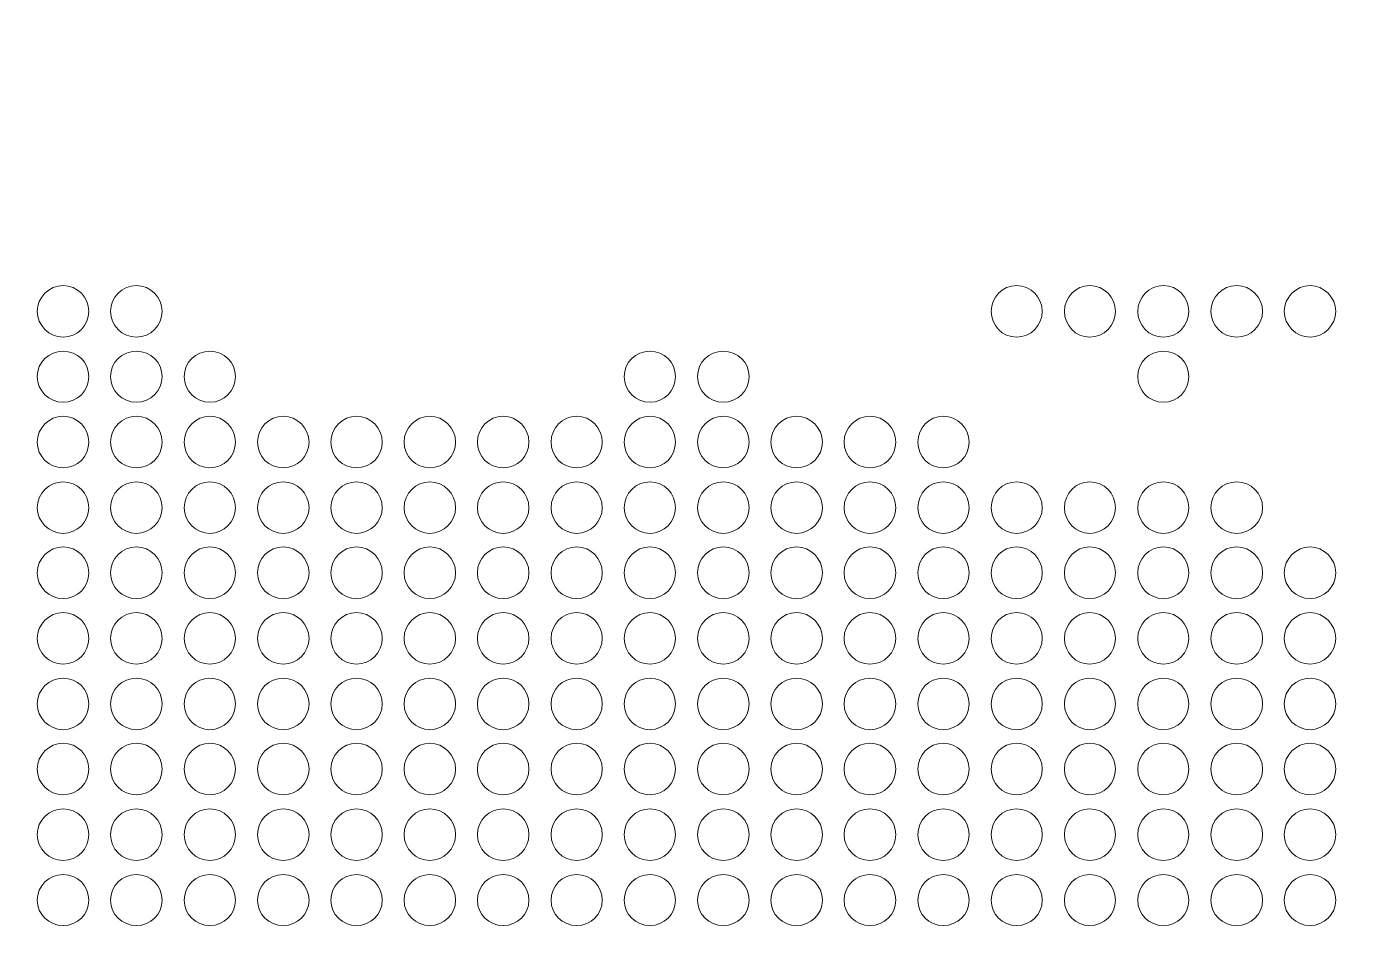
# Model space of a CAD drawing. Header units: inches. Extents: x 243 to 900, y -519 to -86.
# Drawn here: x 701.53 to 746.07, y -175.6 to -145.03 of the extents above; entities that cross this region are included whole.
import ezdxf

# ---------------------------------------------------------------- set-up
doc = ezdxf.new("R2010")
doc.units = ezdxf.units.IN
doc.header["$MEASUREMENT"] = 0
doc.layers.add('Layer 1', color=7, linetype='Continuous')

# ---------------------------------------------------------------- blocks, each defined once
blk = doc.blocks.new('block 3')
at = {"layer": 'Layer 1', "lineweight": 0}
blk.add_open_spline([(898.138, -484.267), (898.138, -494.991), (889.368, -503.763), (878.645, -503.763), (878.645, -503.763), (266.12, -503.763), (266.12, -503.763), (255.397, -503.763), (246.624, -494.991), (246.624, -484.267), (246.624, -484.267), (246.624, -108.507), (246.624, -108.507), (246.624, -97.783), (255.397, -89.011), (266.12, -89.011), (266.12, -89.011), (878.645, -89.011), (878.645, -89.011), (889.368, -89.011), (898.138, -97.783), (898.138, -108.507), (898.138, -108.507), (898.138, -484.267), (898.138, -484.267)], degree=3, knots=[0, 0, 0, 0, 1, 1, 1, 2, 2, 2, 3, 3, 3, 4, 4, 4, 5, 5, 5, 6, 6, 6, 7, 7, 7, 8, 8, 8, 8], dxfattribs=at)
blk = doc.blocks.new('block 2')
at = {"layer": 'Layer 1'}
blk.add_blockref('block 3', (0, 0), dxfattribs=at)
blk = doc.blocks.new('block 155')
at = {"layer": 'Layer 1', "lineweight": 0}
for points in [[(703.64, -154.642), (703.64, -155.114), (703.26, -155.512), (702.771, -155.512), (702.297, -155.512), (701.901, -155.114), (701.901, -154.642), (701.901, -154.167), (702.297, -153.772), (702.771, -153.772), (703.26, -153.772), (703.64, -154.167), (703.64, -154.642)], [(706.112, -154.642), (706.112, -155.114), (705.732, -155.512), (705.243, -155.512), (704.769, -155.512), (704.373, -155.114), (704.373, -154.642), (704.373, -154.167), (704.769, -153.772), (705.243, -153.772), (705.732, -153.772), (706.112, -154.167), (706.112, -154.642)], [(735.806, -154.642), (735.806, -155.114), (735.427, -155.512), (734.936, -155.512), (734.463, -155.512), (734.084, -155.114), (734.084, -154.642), (734.084, -154.167), (734.463, -153.772), (734.936, -153.772), (735.427, -153.772), (735.806, -154.167), (735.806, -154.642)], [(738.277, -154.642), (738.277, -155.114), (737.897, -155.512), (737.408, -155.512), (736.937, -155.512), (736.554, -155.114), (736.554, -154.642), (736.554, -154.167), (736.937, -153.772), (737.408, -153.772), (737.897, -153.772), (738.277, -154.167), (738.277, -154.642)], [(740.752, -154.642), (740.752, -155.114), (740.371, -155.512), (739.898, -155.512), (739.406, -155.512), (739.028, -155.114), (739.028, -154.642), (739.028, -154.167), (739.406, -153.772), (739.898, -153.772), (740.371, -153.772), (740.752, -154.167), (740.752, -154.642)], [(743.24, -154.642), (743.24, -155.114), (742.841, -155.512), (742.37, -155.512), (741.881, -155.512), (741.498, -155.114), (741.498, -154.642), (741.498, -154.167), (741.881, -153.772), (742.37, -153.772), (742.841, -153.772), (743.24, -154.167), (743.24, -154.642)], [(745.709, -154.642), (745.709, -155.114), (745.313, -155.512), (744.84, -155.512), (744.366, -155.512), (743.972, -155.114), (743.972, -154.642), (743.972, -154.167), (744.366, -153.772), (744.84, -153.772), (745.313, -153.772), (745.709, -154.167), (745.709, -154.642)]]:
    blk.add_open_spline(points, degree=3, knots=[0, 0, 0, 0, 1, 1, 1, 2, 2, 2, 3, 3, 3, 4, 4, 4, 4], dxfattribs=at)
blk = doc.blocks.new('block 156')
at = {"layer": 'Layer 1', "lineweight": 0}
for points in [[(703.64, -156.839), (703.64, -157.327), (703.26, -157.709), (702.771, -157.709), (702.297, -157.709), (701.901, -157.327), (701.901, -156.839), (701.901, -156.364), (702.297, -155.985), (702.771, -155.985), (703.26, -155.985), (703.64, -156.364), (703.64, -156.839)], [(706.112, -156.839), (706.112, -157.327), (705.732, -157.709), (705.243, -157.709), (704.769, -157.709), (704.373, -157.327), (704.373, -156.839), (704.373, -156.364), (704.769, -155.985), (705.243, -155.985), (705.732, -155.985), (706.112, -156.364), (706.112, -156.839)], [(708.585, -156.839), (708.585, -157.327), (708.204, -157.709), (707.728, -157.709), (707.241, -157.709), (706.861, -157.327), (706.861, -156.839), (706.861, -156.364), (707.241, -155.985), (707.728, -155.985), (708.204, -155.985), (708.585, -156.364), (708.585, -156.839)], [(723.432, -156.839), (723.432, -157.327), (723.049, -157.709), (722.576, -157.709), (722.089, -157.709), (721.706, -157.327), (721.706, -156.839), (721.706, -156.364), (722.089, -155.985), (722.576, -155.985), (723.049, -155.985), (723.432, -156.364), (723.432, -156.839)], [(725.917, -156.839), (725.917, -157.327), (725.521, -157.709), (725.05, -157.709), (724.559, -157.709), (724.18, -157.327), (724.18, -156.839), (724.18, -156.364), (724.559, -155.985), (725.05, -155.985), (725.521, -155.985), (725.917, -156.364), (725.917, -156.839)], [(740.752, -156.839), (740.752, -157.327), (740.371, -157.709), (739.898, -157.709), (739.406, -157.709), (739.028, -157.327), (739.028, -156.839), (739.028, -156.364), (739.406, -155.985), (739.898, -155.985), (740.371, -155.985), (740.752, -156.364), (740.752, -156.839)]]:
    blk.add_open_spline(points, degree=3, knots=[0, 0, 0, 0, 1, 1, 1, 2, 2, 2, 3, 3, 3, 4, 4, 4, 4], dxfattribs=at)
blk = doc.blocks.new('block 157')
at = {"layer": 'Layer 1', "lineweight": 0}
for points in [[(703.64, -159.051), (703.64, -159.54), (703.26, -159.92), (702.771, -159.92), (702.297, -159.92), (701.901, -159.54), (701.901, -159.051), (701.901, -158.579), (702.297, -158.181), (702.771, -158.181), (703.26, -158.181), (703.64, -158.579), (703.64, -159.051)], [(706.112, -159.051), (706.112, -159.54), (705.732, -159.92), (705.243, -159.92), (704.769, -159.92), (704.373, -159.54), (704.373, -159.051), (704.373, -158.579), (704.769, -158.181), (705.243, -158.181), (705.732, -158.181), (706.112, -158.579), (706.112, -159.051)], [(708.585, -159.051), (708.585, -159.54), (708.204, -159.92), (707.728, -159.92), (707.241, -159.92), (706.861, -159.54), (706.861, -159.051), (706.861, -158.579), (707.241, -158.181), (707.728, -158.181), (708.204, -158.181), (708.585, -158.579), (708.585, -159.051)], [(711.069, -159.051), (711.069, -159.54), (710.676, -159.92), (710.202, -159.92), (709.713, -159.92), (709.332, -159.54), (709.332, -159.051), (709.332, -158.579), (709.713, -158.181), (710.202, -158.181), (710.676, -158.181), (711.069, -158.579), (711.069, -159.051)], [(713.542, -159.051), (713.542, -159.54), (713.145, -159.92), (712.672, -159.92), (712.201, -159.92), (711.805, -159.54), (711.805, -159.051), (711.805, -158.579), (712.201, -158.181), (712.672, -158.181), (713.145, -158.181), (713.542, -158.579), (713.542, -159.051)], [(716.016, -159.051), (716.016, -159.54), (715.617, -159.92), (715.144, -159.92), (714.673, -159.92), (714.274, -159.54), (714.274, -159.051), (714.274, -158.579), (714.673, -158.181), (715.144, -158.181), (715.617, -158.181), (716.016, -158.579), (716.016, -159.051)], [(718.486, -159.051), (718.486, -159.54), (718.105, -159.92), (717.616, -159.92), (717.145, -159.92), (716.749, -159.54), (716.749, -159.051), (716.749, -158.579), (717.145, -158.181), (717.616, -158.181), (718.105, -158.181), (718.486, -158.579), (718.486, -159.051)], [(720.96, -159.051), (720.96, -159.54), (720.579, -159.92), (720.104, -159.92), (719.615, -159.92), (719.234, -159.54), (719.234, -159.051), (719.234, -158.579), (719.615, -158.181), (720.104, -158.181), (720.579, -158.181), (720.96, -158.579), (720.96, -159.051)], [(723.432, -159.051), (723.432, -159.54), (723.049, -159.92), (722.576, -159.92), (722.089, -159.92), (721.706, -159.54), (721.706, -159.051), (721.706, -158.579), (722.089, -158.181), (722.576, -158.181), (723.049, -158.181), (723.432, -158.579), (723.432, -159.051)], [(725.917, -159.051), (725.917, -159.54), (725.521, -159.92), (725.05, -159.92), (724.559, -159.92), (724.18, -159.54), (724.18, -159.051), (724.18, -158.579), (724.559, -158.181), (725.05, -158.181), (725.521, -158.181), (725.917, -158.579), (725.917, -159.051)], [(728.392, -159.051), (728.392, -159.54), (727.99, -159.92), (727.522, -159.92), (727.033, -159.92), (726.65, -159.54), (726.65, -159.051), (726.65, -158.579), (727.033, -158.181), (727.522, -158.181), (727.99, -158.181), (728.392, -158.579), (728.392, -159.051)], [(730.862, -159.051), (730.862, -159.54), (730.481, -159.92), (729.994, -159.92), (729.518, -159.92), (729.122, -159.54), (729.122, -159.051), (729.122, -158.579), (729.518, -158.181), (729.994, -158.181), (730.481, -158.181), (730.862, -158.579), (730.862, -159.051)], [(733.336, -159.051), (733.336, -159.54), (732.953, -159.92), (732.464, -159.92), (731.99, -159.92), (731.61, -159.54), (731.61, -159.051), (731.61, -158.579), (731.99, -158.181), (732.464, -158.181), (732.953, -158.181), (733.336, -158.579), (733.336, -159.051)]]:
    blk.add_open_spline(points, degree=3, knots=[0, 0, 0, 0, 1, 1, 1, 2, 2, 2, 3, 3, 3, 4, 4, 4, 4], dxfattribs=at)
blk = doc.blocks.new('block 158')
at = {"layer": 'Layer 1', "lineweight": 0}
for points in [[(703.64, -161.265), (703.64, -161.735), (703.26, -162.132), (702.771, -162.132), (702.297, -162.132), (701.901, -161.735), (701.901, -161.265), (701.901, -160.79), (702.297, -160.394), (702.771, -160.394), (703.26, -160.394), (703.64, -160.79), (703.64, -161.265)], [(706.112, -161.265), (706.112, -161.735), (705.732, -162.132), (705.243, -162.132), (704.769, -162.132), (704.373, -161.735), (704.373, -161.265), (704.373, -160.79), (704.769, -160.394), (705.243, -160.394), (705.732, -160.394), (706.112, -160.79), (706.112, -161.265)], [(708.585, -161.265), (708.585, -161.735), (708.204, -162.132), (707.728, -162.132), (707.241, -162.132), (706.861, -161.735), (706.861, -161.265), (706.861, -160.79), (707.241, -160.394), (707.728, -160.394), (708.204, -160.394), (708.585, -160.79), (708.585, -161.265)], [(711.069, -161.265), (711.069, -161.735), (710.676, -162.132), (710.202, -162.132), (709.713, -162.132), (709.332, -161.735), (709.332, -161.265), (709.332, -160.79), (709.713, -160.394), (710.202, -160.394), (710.676, -160.394), (711.069, -160.79), (711.069, -161.265)], [(713.542, -161.265), (713.542, -161.735), (713.145, -162.132), (712.672, -162.132), (712.201, -162.132), (711.805, -161.735), (711.805, -161.265), (711.805, -160.79), (712.201, -160.394), (712.672, -160.394), (713.145, -160.394), (713.542, -160.79), (713.542, -161.265)], [(716.016, -161.265), (716.016, -161.735), (715.617, -162.132), (715.144, -162.132), (714.673, -162.132), (714.274, -161.735), (714.274, -161.265), (714.274, -160.79), (714.673, -160.394), (715.144, -160.394), (715.617, -160.394), (716.016, -160.79), (716.016, -161.265)], [(718.486, -161.265), (718.486, -161.735), (718.105, -162.132), (717.616, -162.132), (717.145, -162.132), (716.749, -161.735), (716.749, -161.265), (716.749, -160.79), (717.145, -160.394), (717.616, -160.394), (718.105, -160.394), (718.486, -160.79), (718.486, -161.265)], [(720.96, -161.265), (720.96, -161.735), (720.579, -162.132), (720.104, -162.132), (719.615, -162.132), (719.234, -161.735), (719.234, -161.265), (719.234, -160.79), (719.615, -160.394), (720.104, -160.394), (720.579, -160.394), (720.96, -160.79), (720.96, -161.265)], [(723.432, -161.265), (723.432, -161.735), (723.049, -162.132), (722.576, -162.132), (722.089, -162.132), (721.706, -161.735), (721.706, -161.265), (721.706, -160.79), (722.089, -160.394), (722.576, -160.394), (723.049, -160.394), (723.432, -160.79), (723.432, -161.265)], [(725.917, -161.265), (725.917, -161.735), (725.521, -162.132), (725.05, -162.132), (724.559, -162.132), (724.18, -161.735), (724.18, -161.265), (724.18, -160.79), (724.559, -160.394), (725.05, -160.394), (725.521, -160.394), (725.917, -160.79), (725.917, -161.265)], [(728.392, -161.265), (728.392, -161.735), (727.99, -162.132), (727.522, -162.132), (727.033, -162.132), (726.65, -161.735), (726.65, -161.265), (726.65, -160.79), (727.033, -160.394), (727.522, -160.394), (727.99, -160.394), (728.392, -160.79), (728.392, -161.265)], [(730.862, -161.265), (730.862, -161.735), (730.481, -162.132), (729.994, -162.132), (729.518, -162.132), (729.122, -161.735), (729.122, -161.265), (729.122, -160.79), (729.518, -160.394), (729.994, -160.394), (730.481, -160.394), (730.862, -160.79), (730.862, -161.265)], [(733.336, -161.265), (733.336, -161.735), (732.953, -162.132), (732.464, -162.132), (731.99, -162.132), (731.61, -161.735), (731.61, -161.265), (731.61, -160.79), (731.99, -160.394), (732.464, -160.394), (732.953, -160.394), (733.336, -160.79), (733.336, -161.265)], [(735.806, -161.265), (735.806, -161.735), (735.427, -162.132), (734.936, -162.132), (734.463, -162.132), (734.084, -161.735), (734.084, -161.265), (734.084, -160.79), (734.463, -160.394), (734.936, -160.394), (735.427, -160.394), (735.806, -160.79), (735.806, -161.265)], [(738.277, -161.265), (738.277, -161.735), (737.897, -162.132), (737.408, -162.132), (736.937, -162.132), (736.554, -161.735), (736.554, -161.265), (736.554, -160.79), (736.937, -160.394), (737.408, -160.394), (737.897, -160.394), (738.277, -160.79), (738.277, -161.265)], [(740.752, -161.265), (740.752, -161.735), (740.371, -162.132), (739.898, -162.132), (739.406, -162.132), (739.028, -161.735), (739.028, -161.265), (739.028, -160.79), (739.406, -160.394), (739.898, -160.394), (740.371, -160.394), (740.752, -160.79), (740.752, -161.265)], [(743.24, -161.265), (743.24, -161.735), (742.841, -162.132), (742.37, -162.132), (741.881, -162.132), (741.498, -161.735), (741.498, -161.265), (741.498, -160.79), (741.881, -160.394), (742.37, -160.394), (742.841, -160.394), (743.24, -160.79), (743.24, -161.265)]]:
    blk.add_open_spline(points, degree=3, knots=[0, 0, 0, 0, 1, 1, 1, 2, 2, 2, 3, 3, 3, 4, 4, 4, 4], dxfattribs=at)
blk = doc.blocks.new('block 159')
at = {"layer": 'Layer 1', "lineweight": 0}
for points in [[(703.64, -163.462), (703.64, -163.948), (703.26, -164.332), (702.771, -164.332), (702.297, -164.332), (701.901, -163.948), (701.901, -163.462), (701.901, -162.986), (702.297, -162.589), (702.771, -162.589), (703.26, -162.589), (703.64, -162.986), (703.64, -163.462)], [(706.112, -163.462), (706.112, -163.948), (705.732, -164.332), (705.243, -164.332), (704.769, -164.332), (704.373, -163.948), (704.373, -163.462), (704.373, -162.986), (704.769, -162.589), (705.243, -162.589), (705.732, -162.589), (706.112, -162.986), (706.112, -163.462)], [(708.585, -163.462), (708.585, -163.948), (708.204, -164.332), (707.728, -164.332), (707.241, -164.332), (706.861, -163.948), (706.861, -163.462), (706.861, -162.986), (707.241, -162.589), (707.728, -162.589), (708.204, -162.589), (708.585, -162.986), (708.585, -163.462)], [(711.069, -163.462), (711.069, -163.948), (710.676, -164.332), (710.202, -164.332), (709.713, -164.332), (709.332, -163.948), (709.332, -163.462), (709.332, -162.986), (709.713, -162.589), (710.202, -162.589), (710.676, -162.589), (711.069, -162.986), (711.069, -163.462)], [(713.542, -163.462), (713.542, -163.948), (713.145, -164.332), (712.672, -164.332), (712.201, -164.332), (711.805, -163.948), (711.805, -163.462), (711.805, -162.986), (712.201, -162.589), (712.672, -162.589), (713.145, -162.589), (713.542, -162.986), (713.542, -163.462)], [(716.016, -163.462), (716.016, -163.948), (715.617, -164.332), (715.144, -164.332), (714.673, -164.332), (714.274, -163.948), (714.274, -163.462), (714.274, -162.986), (714.673, -162.589), (715.144, -162.589), (715.617, -162.589), (716.016, -162.986), (716.016, -163.462)], [(718.486, -163.462), (718.486, -163.948), (718.105, -164.332), (717.616, -164.332), (717.145, -164.332), (716.749, -163.948), (716.749, -163.462), (716.749, -162.986), (717.145, -162.589), (717.616, -162.589), (718.105, -162.589), (718.486, -162.986), (718.486, -163.462)], [(720.96, -163.462), (720.96, -163.948), (720.579, -164.332), (720.104, -164.332), (719.615, -164.332), (719.234, -163.948), (719.234, -163.462), (719.234, -162.986), (719.615, -162.589), (720.104, -162.589), (720.579, -162.589), (720.96, -162.986), (720.96, -163.462)], [(723.432, -163.462), (723.432, -163.948), (723.049, -164.332), (722.576, -164.332), (722.089, -164.332), (721.706, -163.948), (721.706, -163.462), (721.706, -162.986), (722.089, -162.589), (722.576, -162.589), (723.049, -162.589), (723.432, -162.986), (723.432, -163.462)], [(725.917, -163.462), (725.917, -163.948), (725.521, -164.332), (725.05, -164.332), (724.559, -164.332), (724.18, -163.948), (724.18, -163.462), (724.18, -162.986), (724.559, -162.589), (725.05, -162.589), (725.521, -162.589), (725.917, -162.986), (725.917, -163.462)], [(728.392, -163.462), (728.392, -163.948), (727.99, -164.332), (727.522, -164.332), (727.033, -164.332), (726.65, -163.948), (726.65, -163.462), (726.65, -162.986), (727.033, -162.589), (727.522, -162.589), (727.99, -162.589), (728.392, -162.986), (728.392, -163.462)], [(730.862, -163.462), (730.862, -163.948), (730.481, -164.332), (729.994, -164.332), (729.518, -164.332), (729.122, -163.948), (729.122, -163.462), (729.122, -162.986), (729.518, -162.589), (729.994, -162.589), (730.481, -162.589), (730.862, -162.986), (730.862, -163.462)], [(733.336, -163.462), (733.336, -163.948), (732.953, -164.332), (732.464, -164.332), (731.99, -164.332), (731.61, -163.948), (731.61, -163.462), (731.61, -162.986), (731.99, -162.589), (732.464, -162.589), (732.953, -162.589), (733.336, -162.986), (733.336, -163.462)], [(735.806, -163.462), (735.806, -163.948), (735.427, -164.332), (734.936, -164.332), (734.463, -164.332), (734.084, -163.948), (734.084, -163.462), (734.084, -162.986), (734.463, -162.589), (734.936, -162.589), (735.427, -162.589), (735.806, -162.986), (735.806, -163.462)], [(738.277, -163.462), (738.277, -163.948), (737.897, -164.332), (737.408, -164.332), (736.937, -164.332), (736.554, -163.948), (736.554, -163.462), (736.554, -162.986), (736.937, -162.589), (737.408, -162.589), (737.897, -162.589), (738.277, -162.986), (738.277, -163.462)], [(740.752, -163.462), (740.752, -163.948), (740.371, -164.332), (739.898, -164.332), (739.406, -164.332), (739.028, -163.948), (739.028, -163.462), (739.028, -162.986), (739.406, -162.589), (739.898, -162.589), (740.371, -162.589), (740.752, -162.986), (740.752, -163.462)], [(743.24, -163.462), (743.24, -163.948), (742.841, -164.332), (742.37, -164.332), (741.881, -164.332), (741.498, -163.948), (741.498, -163.462), (741.498, -162.986), (741.881, -162.589), (742.37, -162.589), (742.841, -162.589), (743.24, -162.986), (743.24, -163.462)], [(745.709, -163.462), (745.709, -163.948), (745.313, -164.332), (744.84, -164.332), (744.366, -164.332), (743.972, -163.948), (743.972, -163.462), (743.972, -162.986), (744.366, -162.589), (744.84, -162.589), (745.313, -162.589), (745.709, -162.986), (745.709, -163.462)]]:
    blk.add_open_spline(points, degree=3, knots=[0, 0, 0, 0, 1, 1, 1, 2, 2, 2, 3, 3, 3, 4, 4, 4, 4], dxfattribs=at)
blk = doc.blocks.new('block 160')
at = {"layer": 'Layer 1', "lineweight": 0}
for points in [[(703.64, -165.674), (703.64, -166.148), (703.26, -166.543), (702.771, -166.543), (702.297, -166.543), (701.901, -166.148), (701.901, -165.674), (701.901, -165.202), (702.297, -164.804), (702.771, -164.804), (703.26, -164.804), (703.64, -165.202), (703.64, -165.674)], [(706.112, -165.674), (706.112, -166.148), (705.732, -166.543), (705.243, -166.543), (704.769, -166.543), (704.373, -166.148), (704.373, -165.674), (704.373, -165.202), (704.769, -164.804), (705.243, -164.804), (705.732, -164.804), (706.112, -165.202), (706.112, -165.674)], [(708.585, -165.674), (708.585, -166.148), (708.204, -166.543), (707.728, -166.543), (707.241, -166.543), (706.861, -166.148), (706.861, -165.674), (706.861, -165.202), (707.241, -164.804), (707.728, -164.804), (708.204, -164.804), (708.585, -165.202), (708.585, -165.674)], [(711.069, -165.674), (711.069, -166.148), (710.676, -166.543), (710.202, -166.543), (709.713, -166.543), (709.332, -166.148), (709.332, -165.674), (709.332, -165.202), (709.713, -164.804), (710.202, -164.804), (710.676, -164.804), (711.069, -165.202), (711.069, -165.674)], [(713.542, -165.674), (713.542, -166.148), (713.145, -166.543), (712.672, -166.543), (712.201, -166.543), (711.805, -166.148), (711.805, -165.674), (711.805, -165.202), (712.201, -164.804), (712.672, -164.804), (713.145, -164.804), (713.542, -165.202), (713.542, -165.674)], [(716.016, -165.674), (716.016, -166.148), (715.617, -166.543), (715.144, -166.543), (714.673, -166.543), (714.274, -166.148), (714.274, -165.674), (714.274, -165.202), (714.673, -164.804), (715.144, -164.804), (715.617, -164.804), (716.016, -165.202), (716.016, -165.674)], [(718.486, -165.674), (718.486, -166.148), (718.105, -166.543), (717.616, -166.543), (717.145, -166.543), (716.749, -166.148), (716.749, -165.674), (716.749, -165.202), (717.145, -164.804), (717.616, -164.804), (718.105, -164.804), (718.486, -165.202), (718.486, -165.674)], [(720.96, -165.674), (720.96, -166.148), (720.579, -166.543), (720.104, -166.543), (719.615, -166.543), (719.234, -166.148), (719.234, -165.674), (719.234, -165.202), (719.615, -164.804), (720.104, -164.804), (720.579, -164.804), (720.96, -165.202), (720.96, -165.674)], [(723.432, -165.674), (723.432, -166.148), (723.049, -166.543), (722.576, -166.543), (722.089, -166.543), (721.706, -166.148), (721.706, -165.674), (721.706, -165.202), (722.089, -164.804), (722.576, -164.804), (723.049, -164.804), (723.432, -165.202), (723.432, -165.674)], [(725.917, -165.674), (725.917, -166.148), (725.521, -166.543), (725.05, -166.543), (724.559, -166.543), (724.18, -166.148), (724.18, -165.674), (724.18, -165.202), (724.559, -164.804), (725.05, -164.804), (725.521, -164.804), (725.917, -165.202), (725.917, -165.674)], [(728.392, -165.674), (728.392, -166.148), (727.99, -166.543), (727.522, -166.543), (727.033, -166.543), (726.65, -166.148), (726.65, -165.674), (726.65, -165.202), (727.033, -164.804), (727.522, -164.804), (727.99, -164.804), (728.392, -165.202), (728.392, -165.674)], [(730.862, -165.674), (730.862, -166.148), (730.481, -166.543), (729.994, -166.543), (729.518, -166.543), (729.122, -166.148), (729.122, -165.674), (729.122, -165.202), (729.518, -164.804), (729.994, -164.804), (730.481, -164.804), (730.862, -165.202), (730.862, -165.674)], [(733.336, -165.674), (733.336, -166.148), (732.953, -166.543), (732.464, -166.543), (731.99, -166.543), (731.61, -166.148), (731.61, -165.674), (731.61, -165.202), (731.99, -164.804), (732.464, -164.804), (732.953, -164.804), (733.336, -165.202), (733.336, -165.674)], [(735.806, -165.674), (735.806, -166.148), (735.427, -166.543), (734.936, -166.543), (734.463, -166.543), (734.084, -166.148), (734.084, -165.674), (734.084, -165.202), (734.463, -164.804), (734.936, -164.804), (735.427, -164.804), (735.806, -165.202), (735.806, -165.674)], [(738.277, -165.674), (738.277, -166.148), (737.897, -166.543), (737.408, -166.543), (736.937, -166.543), (736.554, -166.148), (736.554, -165.674), (736.554, -165.202), (736.937, -164.804), (737.408, -164.804), (737.897, -164.804), (738.277, -165.202), (738.277, -165.674)], [(740.752, -165.674), (740.752, -166.148), (740.371, -166.543), (739.898, -166.543), (739.406, -166.543), (739.028, -166.148), (739.028, -165.674), (739.028, -165.202), (739.406, -164.804), (739.898, -164.804), (740.371, -164.804), (740.752, -165.202), (740.752, -165.674)], [(743.24, -165.674), (743.24, -166.148), (742.841, -166.543), (742.37, -166.543), (741.881, -166.543), (741.498, -166.148), (741.498, -165.674), (741.498, -165.202), (741.881, -164.804), (742.37, -164.804), (742.841, -164.804), (743.24, -165.202), (743.24, -165.674)], [(745.709, -165.674), (745.709, -166.148), (745.313, -166.543), (744.84, -166.543), (744.366, -166.543), (743.972, -166.148), (743.972, -165.674), (743.972, -165.202), (744.366, -164.804), (744.84, -164.804), (745.313, -164.804), (745.709, -165.202), (745.709, -165.674)]]:
    blk.add_open_spline(points, degree=3, knots=[0, 0, 0, 0, 1, 1, 1, 2, 2, 2, 3, 3, 3, 4, 4, 4, 4], dxfattribs=at)
blk = doc.blocks.new('block 161')
at = {"layer": 'Layer 1', "lineweight": 0}
for points in [[(703.64, -167.885), (703.64, -168.358), (703.26, -168.754), (702.771, -168.754), (702.297, -168.754), (701.901, -168.358), (701.901, -167.885), (701.901, -167.399), (702.297, -167.017), (702.771, -167.017), (703.26, -167.017), (703.64, -167.399), (703.64, -167.885)], [(706.112, -167.885), (706.112, -168.358), (705.732, -168.754), (705.243, -168.754), (704.769, -168.754), (704.373, -168.358), (704.373, -167.885), (704.373, -167.399), (704.769, -167.017), (705.243, -167.017), (705.732, -167.017), (706.112, -167.399), (706.112, -167.885)], [(708.585, -167.885), (708.585, -168.358), (708.204, -168.754), (707.728, -168.754), (707.241, -168.754), (706.861, -168.358), (706.861, -167.885), (706.861, -167.399), (707.241, -167.017), (707.728, -167.017), (708.204, -167.017), (708.585, -167.399), (708.585, -167.885)], [(711.069, -167.885), (711.069, -168.358), (710.676, -168.754), (710.202, -168.754), (709.713, -168.754), (709.332, -168.358), (709.332, -167.885), (709.332, -167.399), (709.713, -167.017), (710.202, -167.017), (710.676, -167.017), (711.069, -167.399), (711.069, -167.885)], [(713.542, -167.885), (713.542, -168.358), (713.145, -168.754), (712.672, -168.754), (712.201, -168.754), (711.805, -168.358), (711.805, -167.885), (711.805, -167.399), (712.201, -167.017), (712.672, -167.017), (713.145, -167.017), (713.542, -167.399), (713.542, -167.885)], [(716.016, -167.885), (716.016, -168.358), (715.617, -168.754), (715.144, -168.754), (714.673, -168.754), (714.274, -168.358), (714.274, -167.885), (714.274, -167.399), (714.673, -167.017), (715.144, -167.017), (715.617, -167.017), (716.016, -167.399), (716.016, -167.885)], [(718.486, -167.885), (718.486, -168.358), (718.105, -168.754), (717.616, -168.754), (717.145, -168.754), (716.749, -168.358), (716.749, -167.885), (716.749, -167.399), (717.145, -167.017), (717.616, -167.017), (718.105, -167.017), (718.486, -167.399), (718.486, -167.885)], [(720.96, -167.885), (720.96, -168.358), (720.579, -168.754), (720.104, -168.754), (719.615, -168.754), (719.234, -168.358), (719.234, -167.885), (719.234, -167.399), (719.615, -167.017), (720.104, -167.017), (720.579, -167.017), (720.96, -167.399), (720.96, -167.885)], [(723.432, -167.885), (723.432, -168.358), (723.049, -168.754), (722.576, -168.754), (722.089, -168.754), (721.706, -168.358), (721.706, -167.885), (721.706, -167.399), (722.089, -167.017), (722.576, -167.017), (723.049, -167.017), (723.432, -167.399), (723.432, -167.885)], [(725.917, -167.885), (725.917, -168.358), (725.521, -168.754), (725.05, -168.754), (724.559, -168.754), (724.18, -168.358), (724.18, -167.885), (724.18, -167.399), (724.559, -167.017), (725.05, -167.017), (725.521, -167.017), (725.917, -167.399), (725.917, -167.885)], [(728.392, -167.885), (728.392, -168.358), (727.99, -168.754), (727.522, -168.754), (727.033, -168.754), (726.65, -168.358), (726.65, -167.885), (726.65, -167.399), (727.033, -167.017), (727.522, -167.017), (727.99, -167.017), (728.392, -167.399), (728.392, -167.885)], [(730.862, -167.885), (730.862, -168.358), (730.481, -168.754), (729.994, -168.754), (729.518, -168.754), (729.122, -168.358), (729.122, -167.885), (729.122, -167.399), (729.518, -167.017), (729.994, -167.017), (730.481, -167.017), (730.862, -167.399), (730.862, -167.885)], [(733.336, -167.885), (733.336, -168.358), (732.953, -168.754), (732.464, -168.754), (731.99, -168.754), (731.61, -168.358), (731.61, -167.885), (731.61, -167.399), (731.99, -167.017), (732.464, -167.017), (732.953, -167.017), (733.336, -167.399), (733.336, -167.885)], [(735.806, -167.885), (735.806, -168.358), (735.427, -168.754), (734.936, -168.754), (734.463, -168.754), (734.084, -168.358), (734.084, -167.885), (734.084, -167.399), (734.463, -167.017), (734.936, -167.017), (735.427, -167.017), (735.806, -167.399), (735.806, -167.885)], [(738.277, -167.885), (738.277, -168.358), (737.897, -168.754), (737.408, -168.754), (736.937, -168.754), (736.554, -168.358), (736.554, -167.885), (736.554, -167.399), (736.937, -167.017), (737.408, -167.017), (737.897, -167.017), (738.277, -167.399), (738.277, -167.885)], [(740.752, -167.885), (740.752, -168.358), (740.371, -168.754), (739.898, -168.754), (739.406, -168.754), (739.028, -168.358), (739.028, -167.885), (739.028, -167.399), (739.406, -167.017), (739.898, -167.017), (740.371, -167.017), (740.752, -167.399), (740.752, -167.885)], [(743.24, -167.885), (743.24, -168.358), (742.841, -168.754), (742.37, -168.754), (741.881, -168.754), (741.498, -168.358), (741.498, -167.885), (741.498, -167.399), (741.881, -167.017), (742.37, -167.017), (742.841, -167.017), (743.24, -167.399), (743.24, -167.885)], [(745.709, -167.885), (745.709, -168.358), (745.313, -168.754), (744.84, -168.754), (744.366, -168.754), (743.972, -168.358), (743.972, -167.885), (743.972, -167.399), (744.366, -167.017), (744.84, -167.017), (745.313, -167.017), (745.709, -167.399), (745.709, -167.885)]]:
    blk.add_open_spline(points, degree=3, knots=[0, 0, 0, 0, 1, 1, 1, 2, 2, 2, 3, 3, 3, 4, 4, 4, 4], dxfattribs=at)
blk = doc.blocks.new('block 162')
at = {"layer": 'Layer 1', "lineweight": 0}
for points in [[(703.64, -170.085), (703.64, -170.554), (703.26, -170.952), (702.771, -170.952), (702.297, -170.952), (701.901, -170.554), (701.901, -170.085), (701.901, -169.609), (702.297, -169.212), (702.771, -169.212), (703.26, -169.212), (703.64, -169.609), (703.64, -170.085)], [(706.112, -170.085), (706.112, -170.554), (705.732, -170.952), (705.243, -170.952), (704.769, -170.952), (704.373, -170.554), (704.373, -170.085), (704.373, -169.609), (704.769, -169.212), (705.243, -169.212), (705.732, -169.212), (706.112, -169.609), (706.112, -170.085)], [(708.585, -170.085), (708.585, -170.554), (708.204, -170.952), (707.728, -170.952), (707.241, -170.952), (706.861, -170.554), (706.861, -170.085), (706.861, -169.609), (707.241, -169.212), (707.728, -169.212), (708.204, -169.212), (708.585, -169.609), (708.585, -170.085)], [(711.069, -170.085), (711.069, -170.554), (710.676, -170.952), (710.202, -170.952), (709.713, -170.952), (709.332, -170.554), (709.332, -170.085), (709.332, -169.609), (709.713, -169.212), (710.202, -169.212), (710.676, -169.212), (711.069, -169.609), (711.069, -170.085)], [(713.542, -170.085), (713.542, -170.554), (713.145, -170.952), (712.672, -170.952), (712.201, -170.952), (711.805, -170.554), (711.805, -170.085), (711.805, -169.609), (712.201, -169.212), (712.672, -169.212), (713.145, -169.212), (713.542, -169.609), (713.542, -170.085)], [(716.016, -170.085), (716.016, -170.554), (715.617, -170.952), (715.144, -170.952), (714.673, -170.952), (714.274, -170.554), (714.274, -170.085), (714.274, -169.609), (714.673, -169.212), (715.144, -169.212), (715.617, -169.212), (716.016, -169.609), (716.016, -170.085)], [(718.486, -170.085), (718.486, -170.554), (718.105, -170.952), (717.616, -170.952), (717.145, -170.952), (716.749, -170.554), (716.749, -170.085), (716.749, -169.609), (717.145, -169.212), (717.616, -169.212), (718.105, -169.212), (718.486, -169.609), (718.486, -170.085)], [(720.96, -170.085), (720.96, -170.554), (720.579, -170.952), (720.104, -170.952), (719.615, -170.952), (719.234, -170.554), (719.234, -170.085), (719.234, -169.609), (719.615, -169.212), (720.104, -169.212), (720.579, -169.212), (720.96, -169.609), (720.96, -170.085)], [(723.432, -170.085), (723.432, -170.554), (723.049, -170.952), (722.576, -170.952), (722.089, -170.952), (721.706, -170.554), (721.706, -170.085), (721.706, -169.609), (722.089, -169.212), (722.576, -169.212), (723.049, -169.212), (723.432, -169.609), (723.432, -170.085)], [(725.917, -170.085), (725.917, -170.554), (725.521, -170.952), (725.05, -170.952), (724.559, -170.952), (724.18, -170.554), (724.18, -170.085), (724.18, -169.609), (724.559, -169.212), (725.05, -169.212), (725.521, -169.212), (725.917, -169.609), (725.917, -170.085)], [(728.392, -170.085), (728.392, -170.554), (727.99, -170.952), (727.522, -170.952), (727.033, -170.952), (726.65, -170.554), (726.65, -170.085), (726.65, -169.609), (727.033, -169.212), (727.522, -169.212), (727.99, -169.212), (728.392, -169.609), (728.392, -170.085)], [(730.862, -170.085), (730.862, -170.554), (730.481, -170.952), (729.994, -170.952), (729.518, -170.952), (729.122, -170.554), (729.122, -170.085), (729.122, -169.609), (729.518, -169.212), (729.994, -169.212), (730.481, -169.212), (730.862, -169.609), (730.862, -170.085)], [(733.336, -170.085), (733.336, -170.554), (732.953, -170.952), (732.464, -170.952), (731.99, -170.952), (731.61, -170.554), (731.61, -170.085), (731.61, -169.609), (731.99, -169.212), (732.464, -169.212), (732.953, -169.212), (733.336, -169.609), (733.336, -170.085)], [(735.806, -170.085), (735.806, -170.554), (735.427, -170.952), (734.936, -170.952), (734.463, -170.952), (734.084, -170.554), (734.084, -170.085), (734.084, -169.609), (734.463, -169.212), (734.936, -169.212), (735.427, -169.212), (735.806, -169.609), (735.806, -170.085)], [(738.277, -170.085), (738.277, -170.554), (737.897, -170.952), (737.408, -170.952), (736.937, -170.952), (736.554, -170.554), (736.554, -170.085), (736.554, -169.609), (736.937, -169.212), (737.408, -169.212), (737.897, -169.212), (738.277, -169.609), (738.277, -170.085)], [(740.752, -170.085), (740.752, -170.554), (740.371, -170.952), (739.898, -170.952), (739.406, -170.952), (739.028, -170.554), (739.028, -170.085), (739.028, -169.609), (739.406, -169.212), (739.898, -169.212), (740.371, -169.212), (740.752, -169.609), (740.752, -170.085)], [(743.24, -170.085), (743.24, -170.554), (742.841, -170.952), (742.37, -170.952), (741.881, -170.952), (741.498, -170.554), (741.498, -170.085), (741.498, -169.609), (741.881, -169.212), (742.37, -169.212), (742.841, -169.212), (743.24, -169.609), (743.24, -170.085)], [(745.709, -170.085), (745.709, -170.554), (745.313, -170.952), (744.84, -170.952), (744.366, -170.952), (743.972, -170.554), (743.972, -170.085), (743.972, -169.609), (744.366, -169.212), (744.84, -169.212), (745.313, -169.212), (745.709, -169.609), (745.709, -170.085)]]:
    blk.add_open_spline(points, degree=3, knots=[0, 0, 0, 0, 1, 1, 1, 2, 2, 2, 3, 3, 3, 4, 4, 4, 4], dxfattribs=at)
blk = doc.blocks.new('block 163')
at = {"layer": 'Layer 1', "lineweight": 0}
for points in [[(703.64, -172.295), (703.64, -172.771), (703.26, -173.166), (702.771, -173.166), (702.297, -173.166), (701.901, -172.771), (701.901, -172.295), (701.901, -171.807), (702.297, -171.427), (702.771, -171.427), (703.26, -171.427), (703.64, -171.807), (703.64, -172.295)], [(706.112, -172.295), (706.112, -172.771), (705.732, -173.166), (705.243, -173.166), (704.769, -173.166), (704.373, -172.771), (704.373, -172.295), (704.373, -171.807), (704.769, -171.427), (705.243, -171.427), (705.732, -171.427), (706.112, -171.807), (706.112, -172.295)], [(708.585, -172.295), (708.585, -172.771), (708.204, -173.166), (707.728, -173.166), (707.241, -173.166), (706.861, -172.771), (706.861, -172.295), (706.861, -171.807), (707.241, -171.427), (707.728, -171.427), (708.204, -171.427), (708.585, -171.807), (708.585, -172.295)], [(711.069, -172.295), (711.069, -172.771), (710.676, -173.166), (710.202, -173.166), (709.713, -173.166), (709.332, -172.771), (709.332, -172.295), (709.332, -171.807), (709.713, -171.427), (710.202, -171.427), (710.676, -171.427), (711.069, -171.807), (711.069, -172.295)], [(713.542, -172.295), (713.542, -172.771), (713.145, -173.166), (712.672, -173.166), (712.201, -173.166), (711.805, -172.771), (711.805, -172.295), (711.805, -171.807), (712.201, -171.427), (712.672, -171.427), (713.145, -171.427), (713.542, -171.807), (713.542, -172.295)], [(716.016, -172.295), (716.016, -172.771), (715.617, -173.166), (715.144, -173.166), (714.673, -173.166), (714.274, -172.771), (714.274, -172.295), (714.274, -171.807), (714.673, -171.427), (715.144, -171.427), (715.617, -171.427), (716.016, -171.807), (716.016, -172.295)], [(718.486, -172.295), (718.486, -172.771), (718.105, -173.166), (717.616, -173.166), (717.145, -173.166), (716.749, -172.771), (716.749, -172.295), (716.749, -171.807), (717.145, -171.427), (717.616, -171.427), (718.105, -171.427), (718.486, -171.807), (718.486, -172.295)], [(720.96, -172.295), (720.96, -172.771), (720.579, -173.166), (720.104, -173.166), (719.615, -173.166), (719.234, -172.771), (719.234, -172.295), (719.234, -171.807), (719.615, -171.427), (720.104, -171.427), (720.579, -171.427), (720.96, -171.807), (720.96, -172.295)], [(723.432, -172.295), (723.432, -172.771), (723.049, -173.166), (722.576, -173.166), (722.089, -173.166), (721.706, -172.771), (721.706, -172.295), (721.706, -171.807), (722.089, -171.427), (722.576, -171.427), (723.049, -171.427), (723.432, -171.807), (723.432, -172.295)], [(725.917, -172.295), (725.917, -172.771), (725.521, -173.166), (725.05, -173.166), (724.559, -173.166), (724.18, -172.771), (724.18, -172.295), (724.18, -171.807), (724.559, -171.427), (725.05, -171.427), (725.521, -171.427), (725.917, -171.807), (725.917, -172.295)], [(728.392, -172.295), (728.392, -172.771), (727.99, -173.166), (727.522, -173.166), (727.033, -173.166), (726.65, -172.771), (726.65, -172.295), (726.65, -171.807), (727.033, -171.427), (727.522, -171.427), (727.99, -171.427), (728.392, -171.807), (728.392, -172.295)], [(730.862, -172.295), (730.862, -172.771), (730.481, -173.166), (729.994, -173.166), (729.518, -173.166), (729.122, -172.771), (729.122, -172.295), (729.122, -171.807), (729.518, -171.427), (729.994, -171.427), (730.481, -171.427), (730.862, -171.807), (730.862, -172.295)], [(733.336, -172.295), (733.336, -172.771), (732.953, -173.166), (732.464, -173.166), (731.99, -173.166), (731.61, -172.771), (731.61, -172.295), (731.61, -171.807), (731.99, -171.427), (732.464, -171.427), (732.953, -171.427), (733.336, -171.807), (733.336, -172.295)], [(735.806, -172.295), (735.806, -172.771), (735.427, -173.166), (734.936, -173.166), (734.463, -173.166), (734.084, -172.771), (734.084, -172.295), (734.084, -171.807), (734.463, -171.427), (734.936, -171.427), (735.427, -171.427), (735.806, -171.807), (735.806, -172.295)], [(738.277, -172.295), (738.277, -172.771), (737.897, -173.166), (737.408, -173.166), (736.937, -173.166), (736.554, -172.771), (736.554, -172.295), (736.554, -171.807), (736.937, -171.427), (737.408, -171.427), (737.897, -171.427), (738.277, -171.807), (738.277, -172.295)], [(740.752, -172.295), (740.752, -172.771), (740.371, -173.166), (739.898, -173.166), (739.406, -173.166), (739.028, -172.771), (739.028, -172.295), (739.028, -171.807), (739.406, -171.427), (739.898, -171.427), (740.371, -171.427), (740.752, -171.807), (740.752, -172.295)], [(743.24, -172.295), (743.24, -172.771), (742.841, -173.166), (742.37, -173.166), (741.881, -173.166), (741.498, -172.771), (741.498, -172.295), (741.498, -171.807), (741.881, -171.427), (742.37, -171.427), (742.841, -171.427), (743.24, -171.807), (743.24, -172.295)], [(745.709, -172.295), (745.709, -172.771), (745.313, -173.166), (744.84, -173.166), (744.366, -173.166), (743.972, -172.771), (743.972, -172.295), (743.972, -171.807), (744.366, -171.427), (744.84, -171.427), (745.313, -171.427), (745.709, -171.807), (745.709, -172.295)]]:
    blk.add_open_spline(points, degree=3, knots=[0, 0, 0, 0, 1, 1, 1, 2, 2, 2, 3, 3, 3, 4, 4, 4, 4], dxfattribs=at)
blk = doc.blocks.new('block 164')
at = {"layer": 'Layer 1', "lineweight": 0}
for points in [[(703.64, -174.509), (703.64, -174.981), (703.26, -175.363), (702.771, -175.363), (702.297, -175.363), (701.901, -174.981), (701.901, -174.509), (701.901, -174.021), (702.297, -173.639), (702.771, -173.639), (703.26, -173.639), (703.64, -174.021), (703.64, -174.509)], [(706.112, -174.509), (706.112, -174.981), (705.732, -175.363), (705.243, -175.363), (704.769, -175.363), (704.373, -174.981), (704.373, -174.509), (704.373, -174.021), (704.769, -173.639), (705.243, -173.639), (705.732, -173.639), (706.112, -174.021), (706.112, -174.509)], [(708.585, -174.509), (708.585, -174.981), (708.204, -175.363), (707.728, -175.363), (707.241, -175.363), (706.861, -174.981), (706.861, -174.509), (706.861, -174.021), (707.241, -173.639), (707.728, -173.639), (708.204, -173.639), (708.585, -174.021), (708.585, -174.509)], [(711.069, -174.509), (711.069, -174.981), (710.676, -175.363), (710.202, -175.363), (709.713, -175.363), (709.332, -174.981), (709.332, -174.509), (709.332, -174.021), (709.713, -173.639), (710.202, -173.639), (710.676, -173.639), (711.069, -174.021), (711.069, -174.509)], [(713.542, -174.509), (713.542, -174.981), (713.145, -175.363), (712.672, -175.363), (712.201, -175.363), (711.805, -174.981), (711.805, -174.509), (711.805, -174.021), (712.201, -173.639), (712.672, -173.639), (713.145, -173.639), (713.542, -174.021), (713.542, -174.509)], [(716.016, -174.509), (716.016, -174.981), (715.617, -175.363), (715.144, -175.363), (714.673, -175.363), (714.274, -174.981), (714.274, -174.509), (714.274, -174.021), (714.673, -173.639), (715.144, -173.639), (715.617, -173.639), (716.016, -174.021), (716.016, -174.509)], [(718.486, -174.509), (718.486, -174.981), (718.105, -175.363), (717.616, -175.363), (717.145, -175.363), (716.749, -174.981), (716.749, -174.509), (716.749, -174.021), (717.145, -173.639), (717.616, -173.639), (718.105, -173.639), (718.486, -174.021), (718.486, -174.509)], [(720.96, -174.509), (720.96, -174.981), (720.579, -175.363), (720.104, -175.363), (719.615, -175.363), (719.234, -174.981), (719.234, -174.509), (719.234, -174.021), (719.615, -173.639), (720.104, -173.639), (720.579, -173.639), (720.96, -174.021), (720.96, -174.509)], [(723.432, -174.509), (723.432, -174.981), (723.049, -175.363), (722.576, -175.363), (722.089, -175.363), (721.706, -174.981), (721.706, -174.509), (721.706, -174.021), (722.089, -173.639), (722.576, -173.639), (723.049, -173.639), (723.432, -174.021), (723.432, -174.509)], [(725.917, -174.509), (725.917, -174.981), (725.521, -175.363), (725.05, -175.363), (724.559, -175.363), (724.18, -174.981), (724.18, -174.509), (724.18, -174.021), (724.559, -173.639), (725.05, -173.639), (725.521, -173.639), (725.917, -174.021), (725.917, -174.509)], [(728.392, -174.509), (728.392, -174.981), (727.99, -175.363), (727.522, -175.363), (727.033, -175.363), (726.65, -174.981), (726.65, -174.509), (726.65, -174.021), (727.033, -173.639), (727.522, -173.639), (727.99, -173.639), (728.392, -174.021), (728.392, -174.509)], [(730.862, -174.509), (730.862, -174.981), (730.481, -175.363), (729.994, -175.363), (729.518, -175.363), (729.122, -174.981), (729.122, -174.509), (729.122, -174.021), (729.518, -173.639), (729.994, -173.639), (730.481, -173.639), (730.862, -174.021), (730.862, -174.509)], [(733.336, -174.509), (733.336, -174.981), (732.953, -175.363), (732.464, -175.363), (731.99, -175.363), (731.61, -174.981), (731.61, -174.509), (731.61, -174.021), (731.99, -173.639), (732.464, -173.639), (732.953, -173.639), (733.336, -174.021), (733.336, -174.509)], [(735.806, -174.509), (735.806, -174.981), (735.427, -175.363), (734.936, -175.363), (734.463, -175.363), (734.084, -174.981), (734.084, -174.509), (734.084, -174.021), (734.463, -173.639), (734.936, -173.639), (735.427, -173.639), (735.806, -174.021), (735.806, -174.509)], [(738.277, -174.509), (738.277, -174.981), (737.897, -175.363), (737.408, -175.363), (736.937, -175.363), (736.554, -174.981), (736.554, -174.509), (736.554, -174.021), (736.937, -173.639), (737.408, -173.639), (737.897, -173.639), (738.277, -174.021), (738.277, -174.509)], [(740.752, -174.509), (740.752, -174.981), (740.371, -175.363), (739.898, -175.363), (739.406, -175.363), (739.028, -174.981), (739.028, -174.509), (739.028, -174.021), (739.406, -173.639), (739.898, -173.639), (740.371, -173.639), (740.752, -174.021), (740.752, -174.509)], [(743.24, -174.509), (743.24, -174.981), (742.841, -175.363), (742.37, -175.363), (741.881, -175.363), (741.498, -174.981), (741.498, -174.509), (741.498, -174.021), (741.881, -173.639), (742.37, -173.639), (742.841, -173.639), (743.24, -174.021), (743.24, -174.509)], [(745.709, -174.509), (745.709, -174.981), (745.313, -175.363), (744.84, -175.363), (744.366, -175.363), (743.972, -174.981), (743.972, -174.509), (743.972, -174.021), (744.366, -173.639), (744.84, -173.639), (745.313, -173.639), (745.709, -174.021), (745.709, -174.509)]]:
    blk.add_open_spline(points, degree=3, knots=[0, 0, 0, 0, 1, 1, 1, 2, 2, 2, 3, 3, 3, 4, 4, 4, 4], dxfattribs=at)
blk = doc.blocks.new('block 150')
at = {"layer": 'Layer 1'}
for name in ['block 155', 'block 156', 'block 157', 'block 158', 'block 159', 'block 160', 'block 161', 'block 162', 'block 163', 'block 164']:
    blk.add_blockref(name, (0, 0), dxfattribs=at)
blk = doc.blocks.new('block 149')
at = {"layer": 'Layer 1'}
blk.add_blockref('block 150', (0, 0), dxfattribs=at)
blk = doc.blocks.new('block 4')
at = {"layer": 'Layer 1'}
blk.add_blockref('block 149', (0, 0), dxfattribs=at)

msp = doc.modelspace()

# ---------------------------------------------------------------- linework, layer by layer
at = {"layer": 'Layer 1', "lineweight": 0}
msp.add_open_spline([(771.889, -89.011), (771.889, -89.011), (266.12, -89.011), (266.12, -89.011), (255.397, -89.011), (246.624, -97.783), (246.624, -108.507), (246.624, -108.507), (246.624, -499.044), (246.624, -499.044), (246.624, -509.767), (255.397, -518.54), (266.12, -518.54), (266.12, -518.54), (371.556, -518.54), (371.556, -518.54), (400.967, -304.591), (562.913, -132.915), (771.889, -89.011)], degree=3, knots=[0, 0, 0, 0, 1, 1, 1, 2, 2, 2, 3, 3, 3, 4, 4, 4, 5, 5, 5, 6, 6, 6, 6], dxfattribs=at)

# ---------------------------------------------------------------- block references
at = {"layer": 'Layer 1'}
for name in ['block 2', 'block 4']:
    msp.add_blockref(name, (0, 0), dxfattribs=at)

doc.saveas('drawing.dxf')
